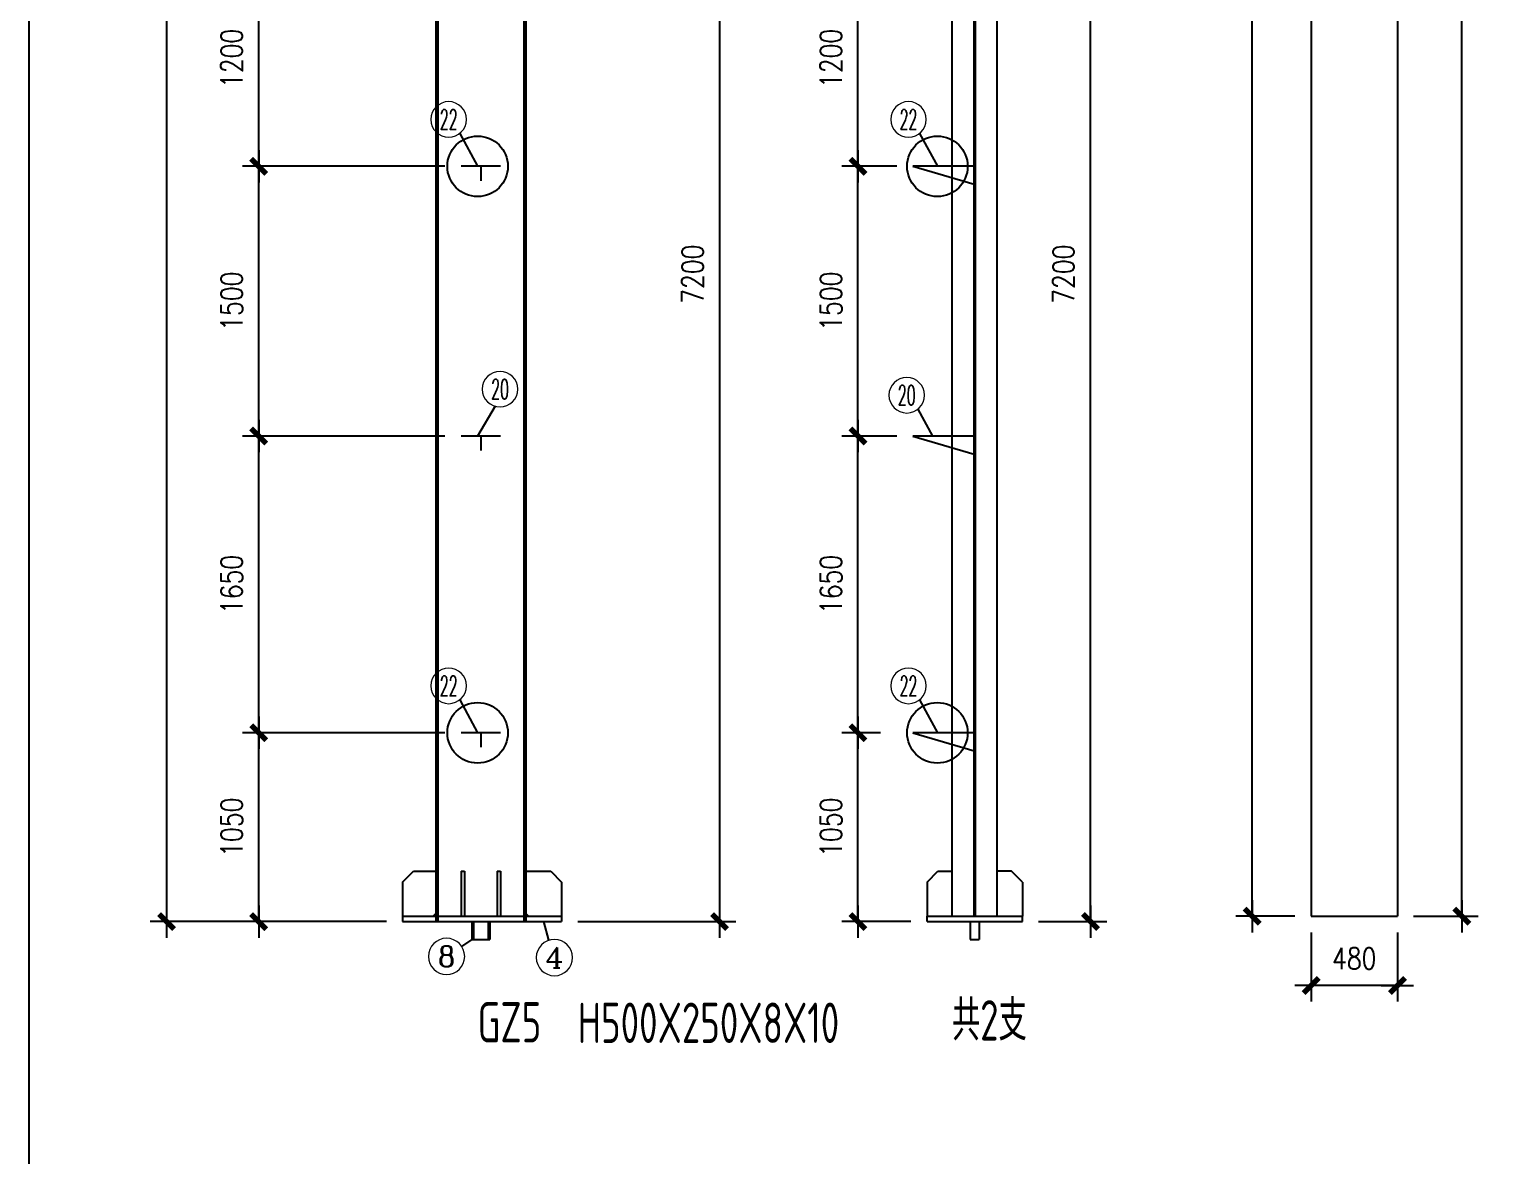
# Model space of a CAD drawing. Header units: millimetres. Extents: x 2451220 to 4527627, y -5186613 to -1639140.
# Drawn here: x 2483553 to 2491681, y -1763030 to -1756765 of the extents above; entities that cross this region are included whole.
import ezdxf
from ezdxf.enums import TextEntityAlignment as Align

# ---------------------------------------------------------------- set-up
doc = ezdxf.new("R2010")
doc.units = ezdxf.units.MM
doc.header["$LTSCALE"] = 1000
doc.header["$PDMODE"] = 34
doc.layers.add('钢架', color=7, linetype='Continuous', lineweight=25)
doc.styles.add('COMPLEX', font='COMPLEX')
doc.styles.add('DIM_FONT', font='simplex.shx', dxfattribs={"width": 0.8, "bigfont": 'hztxt.shx'})
doc.styles.add('TSSD_Label', font='Tssdeng.shx', dxfattribs={"width": 0.7, "bigfont": 'hztxt.shx'})
doc.dimstyles.new('WGH(1)', dxfattribs={"dimscale": 1.2, "dimtxt": 100, "dimasz": 0.5, "dimexe": 75, "dimexo": 75, "dimgap": 75, "dimtad": 1, "dimdec": 0, "dimzin": 0, "dimdsep": 46, "dimtxsty": 'DIM_FONT', "dimblk1": '_DIMX', "dimblk2": '_DIMX', "dimsah": 1, "dimcen": 0.09, "dimclrd": 3, "dimclre": 3, "dimclrt": 7, "dimadec": 0, "dimazin": 0, "dimtfac": 1, "dimtdec": 0, "dimtix": 1, "dimtmove": 2, "dimatfit": 3, "dimldrblk": '_DIMX', "dimfxl": 1, "dimtolj": 1, "dimtzin": 0, "dimarcsym": 0})

# ---------------------------------------------------------------- blocks, each defined once
blk = doc.blocks.new('轴线标号')
at = {"lineweight": 13}
blk.add_circle((0, 0), 0.5, dxfattribs=at)
at = {"layer": '钢架', "lineweight": 13, "style": 'COMPLEX', "width": 1.041667}
blk.add_attdef('A', text='', height=0.56, dxfattribs=at).set_placement((-0.25, -0.28), (0.25, -0.28), align=Align.FIT)
blk = doc.blocks.new('_DIMX')
blk.add_line((-150, 0), (150, 0))
at = {"const_width": 50}
blk.add_lwpolyline([(-70, -70), (70, 70)], dxfattribs=at)
blk = doc.blocks.new('*D2114')
at = {"color": 3, "lineweight": -2}
for p, q in [((2486926.3, -1754527.4), (2487482.1, -1754527.4)), ((2487392.1, -1754528), (2487392.1, -1761726.8)), ((2486603.3, -1761727.4), (2487482.1, -1761727.4))]:
    blk.add_line(p, q, dxfattribs=at)
at = {"layer": 'Defpoints', "color": 0}
for p in [(2486836.3, -1754527.4), (2486513.3, -1761727.4), (2487392.1, -1761727.4)]:
    blk.add_point(p, dxfattribs=at)
at = {"color": 3, "lineweight": -2, "xscale": 0.6, "yscale": 0.6, "zscale": 0.6}
for p, rotation in [((2487392.1, -1754527.4), 90), ((2487392.1, -1761727.4), 270)]:
    blk.add_blockref('_DIMX', p, dxfattribs=dict(at, rotation=rotation))
at = {"color": 7, "insert": (2487242.1, -1758127.4), "char_height": 120, "attachment_point": 5, "rotation": 90, "style": 'DIM_FONT'}
blk.add_mtext('\\A1;7200', dxfattribs=at)
blk = doc.blocks.new('*D2115')
at = {"color": 3, "lineweight": -2}
for p, q in [((2485864.3, -1760677.4), (2484738.9, -1760677.4)), ((2484828.9, -1761726.8), (2484828.9, -1760678)), ((2485539.3, -1761727.4), (2484738.9, -1761727.4))]:
    blk.add_line(p, q, dxfattribs=at)
at = {"layer": 'Defpoints', "color": 0}
for p in [(2484828.9, -1760677.4), (2485954.3, -1760677.4), (2485629.3, -1761727.4)]:
    blk.add_point(p, dxfattribs=at)
at = {"color": 3, "lineweight": -2, "xscale": 0.6, "yscale": 0.6, "zscale": 0.6}
for p, rotation in [((2484828.9, -1760677.4), 90), ((2484828.9, -1761727.4), 270)]:
    blk.add_blockref('_DIMX', p, dxfattribs=dict(at, rotation=rotation))
at = {"color": 7, "insert": (2484678.9, -1761202.4), "char_height": 120, "attachment_point": 5, "rotation": 90, "style": 'DIM_FONT'}
blk.add_mtext('\\A1;1050', dxfattribs=at)
blk = doc.blocks.new('*D2116')
at = {"color": 3, "lineweight": -2}
for p, q in [((2485864.3, -1759027.4), (2484738.9, -1759027.4)), ((2484828.9, -1760676.8), (2484828.9, -1759028)), ((2485864.3, -1760677.4), (2484738.9, -1760677.4))]:
    blk.add_line(p, q, dxfattribs=at)
at = {"layer": 'Defpoints', "color": 0}
for p in [(2484828.9, -1759027.4), (2485954.3, -1759027.4), (2485954.3, -1760677.4)]:
    blk.add_point(p, dxfattribs=at)
at = {"color": 3, "lineweight": -2, "xscale": 0.6, "yscale": 0.6, "zscale": 0.6}
for p, rotation in [((2484828.9, -1759027.4), 90), ((2484828.9, -1760677.4), 270)]:
    blk.add_blockref('_DIMX', p, dxfattribs=dict(at, rotation=rotation))
at = {"color": 7, "insert": (2484678.9, -1759852.4), "char_height": 120, "attachment_point": 5, "rotation": 90, "style": 'DIM_FONT'}
blk.add_mtext('\\A1;1650', dxfattribs=at)
blk = doc.blocks.new('*D2117')
at = {"color": 3, "lineweight": -2}
for p, q in [((2485864.3, -1757527.4), (2484738.9, -1757527.4)), ((2484828.9, -1759026.8), (2484828.9, -1757528)), ((2485864.3, -1759027.4), (2484738.9, -1759027.4))]:
    blk.add_line(p, q, dxfattribs=at)
at = {"layer": 'Defpoints', "color": 0}
for p in [(2484828.9, -1757527.4), (2485954.3, -1757527.4), (2485954.3, -1759027.4)]:
    blk.add_point(p, dxfattribs=at)
at = {"color": 3, "lineweight": -2, "xscale": 0.6, "yscale": 0.6, "zscale": 0.6}
for p, rotation in [((2484828.9, -1757527.4), 90), ((2484828.9, -1759027.4), 270)]:
    blk.add_blockref('_DIMX', p, dxfattribs=dict(at, rotation=rotation))
at = {"color": 7, "insert": (2484678.9, -1758277.4), "char_height": 120, "attachment_point": 5, "rotation": 90, "style": 'DIM_FONT'}
blk.add_mtext('\\A1;1500', dxfattribs=at)
blk = doc.blocks.new('*D2118')
at = {"color": 3, "lineweight": -2}
for p, q in [((2485864.3, -1756327.4), (2484738.9, -1756327.4)), ((2484828.9, -1757526.8), (2484828.9, -1756328)), ((2485864.3, -1757527.4), (2484738.9, -1757527.4))]:
    blk.add_line(p, q, dxfattribs=at)
at = {"layer": 'Defpoints', "color": 0}
for p in [(2484828.9, -1756327.4), (2485954.3, -1756327.4), (2485954.3, -1757527.4)]:
    blk.add_point(p, dxfattribs=at)
at = {"color": 3, "lineweight": -2, "xscale": 0.6, "yscale": 0.6, "zscale": 0.6}
for p, rotation in [((2484828.9, -1756327.4), 90), ((2484828.9, -1757527.4), 270)]:
    blk.add_blockref('_DIMX', p, dxfattribs=dict(at, rotation=rotation))
at = {"color": 7, "insert": (2484678.9, -1756927.4), "char_height": 120, "attachment_point": 5, "rotation": 90, "style": 'DIM_FONT'}
blk.add_mtext('\\A1;1200', dxfattribs=at)
blk = doc.blocks.new('*D465')
at = {"color": 3, "lineweight": -2}
for p, q in [((2485100.1, -1750977.4), (2484226.2, -1750977.4)), ((2484316.2, -1750978), (2484316.2, -1761726.8)), ((2485100.1, -1761727.4), (2484226.2, -1761727.4))]:
    blk.add_line(p, q, dxfattribs=at)
at = {"layer": 'Defpoints', "color": 0}
for p in [(2485190.1, -1750977.4), (2484316.2, -1761727.4), (2485190.1, -1761727.4)]:
    blk.add_point(p, dxfattribs=at)
at = {"color": 3, "lineweight": -2, "xscale": 0.6, "yscale": 0.6, "zscale": 0.6}
for p, rotation in [((2484316.2, -1750977.4), 90), ((2484316.2, -1761727.4), 270)]:
    blk.add_blockref('_DIMX', p, dxfattribs=dict(at, rotation=rotation))
at = {"color": 7, "insert": (2484166.2, -1756352.4), "char_height": 120, "attachment_point": 5, "rotation": 90, "style": 'DIM_FONT'}
blk.add_mtext('\\A1;10750', dxfattribs=at)
blk = doc.blocks.new('*D2126')
at = {"color": 3, "lineweight": -2}
for p, q in [((2489026.4, -1754527.4), (2489545, -1754527.4)), ((2489455, -1761726.8), (2489455, -1754528)), ((2489166.4, -1761727.4), (2489545, -1761727.4))]:
    blk.add_line(p, q, dxfattribs=at)
at = {"layer": 'Defpoints', "color": 0}
for p in [(2488936.4, -1754527.4), (2489455, -1754527.4), (2489076.4, -1761727.4)]:
    blk.add_point(p, dxfattribs=at)
at = {"color": 3, "lineweight": -2, "xscale": 0.6, "yscale": 0.6, "zscale": 0.6}
for p, rotation in [((2489455, -1754527.4), 90), ((2489455, -1761727.4), 270)]:
    blk.add_blockref('_DIMX', p, dxfattribs=dict(at, rotation=rotation))
at = {"color": 7, "insert": (2489305, -1758127.4), "char_height": 120, "attachment_point": 5, "rotation": 90, "style": 'DIM_FONT'}
blk.add_mtext('\\A1;7200', dxfattribs=at)
blk = doc.blocks.new('*D2128')
at = {"color": 3, "lineweight": -2}
for p, q in [((2488287.4, -1760677.4), (2488071.7, -1760677.4)), ((2488161.7, -1761726.8), (2488161.7, -1760678)), ((2488456.4, -1761727.4), (2488071.7, -1761727.4))]:
    blk.add_line(p, q, dxfattribs=at)
at = {"layer": 'Defpoints', "color": 0}
for p in [(2488161.7, -1760677.4), (2488377.4, -1760677.4), (2488546.4, -1761727.4)]:
    blk.add_point(p, dxfattribs=at)
at = {"color": 3, "lineweight": -2, "xscale": 0.6, "yscale": 0.6, "zscale": 0.6}
for p, rotation in [((2488161.7, -1760677.4), 90), ((2488161.7, -1761727.4), 270)]:
    blk.add_blockref('_DIMX', p, dxfattribs=dict(at, rotation=rotation))
at = {"color": 7, "insert": (2488011.7, -1761202.4), "char_height": 120, "attachment_point": 5, "rotation": 90, "style": 'DIM_FONT'}
blk.add_mtext('\\A1;1050', dxfattribs=at)
blk = doc.blocks.new('*D2129')
at = {"color": 3, "lineweight": -2}
for p, q in [((2488377.4, -1756327.4), (2488071.7, -1756327.4)), ((2488161.7, -1757526.8), (2488161.7, -1756328)), ((2488377.4, -1757527.4), (2488071.7, -1757527.4))]:
    blk.add_line(p, q, dxfattribs=at)
at = {"layer": 'Defpoints', "color": 0}
for p in [(2488161.7, -1756327.4), (2488467.4, -1756327.4), (2488467.4, -1757527.4)]:
    blk.add_point(p, dxfattribs=at)
at = {"color": 3, "lineweight": -2, "xscale": 0.6, "yscale": 0.6, "zscale": 0.6}
for p, rotation in [((2488161.7, -1756327.4), 90), ((2488161.7, -1757527.4), 270)]:
    blk.add_blockref('_DIMX', p, dxfattribs=dict(at, rotation=rotation))
at = {"color": 7, "insert": (2488011.7, -1756927.4), "char_height": 120, "attachment_point": 5, "rotation": 90, "style": 'DIM_FONT'}
blk.add_mtext('\\A1;1200', dxfattribs=at)
blk = doc.blocks.new('*D2134')
at = {"color": 3, "lineweight": -2}
for p, q in [((2490681.8, -1761787.4), (2490681.8, -1762172.6)), ((2491161.8, -1761787.4), (2491161.8, -1762172.6)), ((2491161.2, -1762082.6), (2490682.4, -1762082.6))]:
    blk.add_line(p, q, dxfattribs=at)
at = {"layer": 'Defpoints', "color": 0}
for p in [(2490681.8, -1761697.4), (2491161.8, -1761697.4), (2490681.8, -1762082.6)]:
    blk.add_point(p, dxfattribs=at)
at = {"color": 3, "lineweight": -2, "xscale": 0.6, "yscale": 0.6, "zscale": 0.6, "rotation": 180}
blk.add_blockref('_DIMX', (2490681.8, -1762082.6), dxfattribs=at)
at = {"color": 3, "lineweight": -2, "xscale": 0.6, "yscale": 0.6, "zscale": 0.6}
blk.add_blockref('_DIMX', (2491161.8, -1762082.6), dxfattribs=at)
at = {"color": 7, "insert": (2490921.8, -1761932.6), "char_height": 120, "attachment_point": 5, "style": 'DIM_FONT'}
blk.add_mtext('\\A1;480', dxfattribs=at)
blk = doc.blocks.new('*D2135')
at = {"color": 3, "lineweight": -2}
for p, q in [((2490591.8, -1750995.4), (2490264, -1750995.4)), ((2490354, -1761696.8), (2490354, -1750996)), ((2490591.8, -1761697.4), (2490264, -1761697.4))]:
    blk.add_line(p, q, dxfattribs=at)
at = {"layer": 'Defpoints', "color": 0}
for p in [(2490354, -1750995.4), (2490681.8, -1750995.4), (2490681.8, -1761697.4)]:
    blk.add_point(p, dxfattribs=at)
at = {"color": 3, "lineweight": -2, "xscale": 0.6, "yscale": 0.6, "zscale": 0.6}
for p, rotation in [((2490354, -1750995.4), 90), ((2490354, -1761697.4), 270)]:
    blk.add_blockref('_DIMX', p, dxfattribs=dict(at, rotation=rotation))
at = {"color": 7, "insert": (2490204, -1756346.4), "char_height": 120, "attachment_point": 5, "rotation": 90, "style": 'DIM_FONT'}
blk.add_mtext('\\A1;10702', dxfattribs=at)
blk = doc.blocks.new('*D2136')
at = {"color": 3, "lineweight": -2}
for p, q in [((2491251.8, -1750995.4), (2491610.3, -1750995.4)), ((2491520.3, -1761696.8), (2491520.3, -1750996)), ((2491251.8, -1761697.4), (2491610.3, -1761697.4))]:
    blk.add_line(p, q, dxfattribs=at)
at = {"layer": 'Defpoints', "color": 0}
for p in [(2491161.8, -1750995.4), (2491520.3, -1750995.4), (2491161.8, -1761697.4)]:
    blk.add_point(p, dxfattribs=at)
at = {"color": 3, "lineweight": -2, "xscale": 0.6, "yscale": 0.6, "zscale": 0.6}
for p, rotation in [((2491520.3, -1750995.4), 90), ((2491520.3, -1761697.4), 270)]:
    blk.add_blockref('_DIMX', p, dxfattribs=dict(at, rotation=rotation))
at = {"color": 7, "insert": (2491370.3, -1756346.4), "char_height": 120, "attachment_point": 5, "rotation": 90, "style": 'DIM_FONT'}
blk.add_mtext('\\A1;10702', dxfattribs=at)
blk = doc.blocks.new('*D2170')
at = {"color": 3, "lineweight": -2}
for p, q in [((2488377.4, -1759027.4), (2488071.7, -1759027.4)), ((2488161.7, -1760676.8), (2488161.7, -1759028)), ((2488197.4, -1760677.4), (2488071.7, -1760677.4))]:
    blk.add_line(p, q, dxfattribs=at)
at = {"layer": 'Defpoints', "color": 0}
for p in [(2488161.7, -1759027.4), (2488467.4, -1759027.4), (2488287.4, -1760677.4)]:
    blk.add_point(p, dxfattribs=at)
at = {"color": 3, "lineweight": -2, "xscale": 0.6, "yscale": 0.6, "zscale": 0.6}
for p, rotation in [((2488161.7, -1759027.4), 90), ((2488161.7, -1760677.4), 270)]:
    blk.add_blockref('_DIMX', p, dxfattribs=dict(at, rotation=rotation))
at = {"color": 7, "insert": (2488011.7, -1759852.4), "char_height": 120, "attachment_point": 5, "rotation": 90, "style": 'DIM_FONT'}
blk.add_mtext('\\A1;1650', dxfattribs=at)
blk = doc.blocks.new('*D2171')
at = {"color": 3, "lineweight": -2}
for p, q in [((2488377.4, -1757527.4), (2488071.7, -1757527.4)), ((2488161.7, -1759026.8), (2488161.7, -1757528)), ((2488377.4, -1759027.4), (2488071.7, -1759027.4))]:
    blk.add_line(p, q, dxfattribs=at)
at = {"layer": 'Defpoints', "color": 0}
for p in [(2488161.7, -1757527.4), (2488467.4, -1757527.4), (2488467.4, -1759027.4)]:
    blk.add_point(p, dxfattribs=at)
at = {"color": 3, "lineweight": -2, "xscale": 0.6, "yscale": 0.6, "zscale": 0.6}
for p, rotation in [((2488161.7, -1757527.4), 90), ((2488161.7, -1759027.4), 270)]:
    blk.add_blockref('_DIMX', p, dxfattribs=dict(at, rotation=rotation))
at = {"color": 7, "insert": (2488011.7, -1758277.4), "char_height": 120, "attachment_point": 5, "rotation": 90, "style": 'DIM_FONT'}
blk.add_mtext('\\A1;1500', dxfattribs=at)

msp = doc.modelspace()

# ---------------------------------------------------------------- linework, layer by layer
for p, q in [((2485814.3, -1750995.4), (2485814.3, -1761727.4)), ((2485824.3, -1750995.4), (2485824.3, -1761727.4)), ((2486304.3, -1750995.4), (2486304.3, -1761727.4)), ((2486314.3, -1750995.4), (2486314.3, -1761727.4)), ((2488686.4, -1761697.4), (2488686.4, -1750977.4)), ((2488807.4, -1761697.4), (2488807.4, -1750977.4)), ((2488811.4, -1761697.4), (2488811.4, -1750977.4)), ((2488815.4, -1761697.4), (2488815.4, -1750977.4)), ((2488936.4, -1761697.4), (2488936.4, -1750977.4)), ((2490681.8, -1750995.4), (2490681.8, -1761697.4)), ((2491161.8, -1750995.4), (2491161.8, -1761697.4)), ((2485947, -1757344.1), (2486046.4, -1757527.4)), ((2488504.1, -1757344.1), (2488603.5, -1757527.4)), ((2486174.3, -1757527.4), (2485954.3, -1757527.4)), ((2486064.3, -1757527.4), (2486064.3, -1757607.4)), ((2488807.4, -1757527.4), (2488467.4, -1757527.4)), ((2488467.4, -1757527.4), (2488807.4, -1757627.4)), ((2486144.7, -1758861.9), (2486046.4, -1759027.4)), ((2488494.6, -1758877.9), (2488575.6, -1759027.4)), ((2486174.3, -1759027.4), (2485954.3, -1759027.4)), ((2486064.3, -1759027.4), (2486064.3, -1759107.4)), ((2488807.4, -1759027.4), (2488467.4, -1759027.4)), ((2488467.4, -1759027.4), (2488807.4, -1759127.4)), ((2485947, -1760494.1), (2486046.4, -1760677.4)), ((2488504.1, -1760494.1), (2488603.5, -1760677.4)), ((2486174.3, -1760677.4), (2485954.3, -1760677.4)), ((2486064.3, -1760677.4), (2486064.3, -1760757.4)), ((2488807.4, -1760677.4), (2488467.4, -1760677.4)), ((2488467.4, -1760677.4), (2488807.4, -1760777.4)), ((2485629.3, -1761507.4), (2485689.3, -1761447.4)), ((2485629.3, -1761507.4), (2485629.3, -1761697.4)), ((2485689.3, -1761447.4), (2485824.3, -1761447.4)), ((2485954.3, -1761447.4), (2485954.3, -1761697.4)), ((2485954.3, -1761447.4), (2485974.3, -1761447.4)), ((2485974.3, -1761447.4), (2485974.3, -1761697.4)), ((2486154.3, -1761447.4), (2486154.3, -1761697.4)), ((2486154.3, -1761447.4), (2486174.3, -1761447.4)), ((2486174.3, -1761447.4), (2486174.3, -1761697.4)), ((2486304.3, -1761447.4), (2486453.3, -1761447.4)), ((2486453.3, -1761447.4), (2486513.3, -1761507.4)), ((2486513.3, -1761507.4), (2486513.3, -1761697.4)), ((2488546.4, -1761507.4), (2488606.4, -1761447.4)), ((2488546.4, -1761507.4), (2488546.4, -1761697.4)), ((2488606.4, -1761447.4), (2488686.4, -1761447.4)), ((2489016.4, -1761447.4), (2488936.4, -1761447.4)), ((2489076.4, -1761507.4), (2489016.4, -1761447.4)), ((2489076.4, -1761507.4), (2489076.4, -1761697.4)), ((2485799.3, -1761697.4), (2485814.3, -1761682.4)), ((2486329.3, -1761697.4), (2486314.3, -1761682.4)), ((2485629.3, -1761697.4), (2485629.3, -1761727.4)), ((2485629.3, -1761697.4), (2486513.3, -1761697.4)), ((2485629.3, -1761727.4), (2486513.3, -1761727.4)), ((2485764.3, -1761697.4), (2486364.3, -1761697.4)), ((2485764.3, -1761727.4), (2486364.3, -1761727.4)), ((2485814.3, -1761697.4), (2486328.3, -1761697.4)), ((2485814.3, -1761697.4), (2486328.3, -1761697.4)), ((2485814.3, -1761727.4), (2486328.3, -1761727.4)), ((2485814.3, -1761727.4), (2486328.3, -1761727.4)), ((2486014.3, -1761727.4), (2486014.3, -1761827.4)), ((2486014.3, -1761727.4), (2486114.3, -1761727.4)), ((2486014.3, -1761727.4), (2486014.3, -1761827.4)), ((2486024.3, -1761727.4), (2486024.3, -1761827.4)), ((2486024.3, -1761727.4), (2486024.3, -1761827.4)), ((2486104.3, -1761727.4), (2486104.3, -1761827.4)), ((2486104.3, -1761727.4), (2486104.3, -1761827.4)), ((2486114.3, -1761727.4), (2486114.3, -1761827.4)), ((2486114.3, -1761727.4), (2486114.3, -1761827.4)), ((2486443.1, -1761831.3), (2486414.7, -1761727.4)), ((2486513.3, -1761697.4), (2486513.3, -1761727.4)), ((2488546.4, -1761727.4), (2488546.4, -1761697.4)), ((2488546.4, -1761697.4), (2489076.4, -1761697.4)), ((2488546.4, -1761727.4), (2489076.4, -1761727.4)), ((2488786.4, -1761727.4), (2488786.4, -1761827.4)), ((2488836.4, -1761727.4), (2488836.4, -1761827.4)), ((2489076.4, -1761727.4), (2489076.4, -1761697.4)), ((2489076.4, -1761727.4), (2489076.4, -1761697.4)), ((2490681.8, -1761697.4), (2491161.8, -1761697.4)), ((2490681.8, -1761697.4), (2491161.8, -1761697.4)), ((2490681.8, -1761697.4), (2491161.8, -1761697.4)), ((2490681.8, -1761697.4), (2491161.8, -1761697.4)), ((2486014.3, -1761827.4), (2485957.6, -1761865.1)), ((2486014.3, -1761827.4), (2486114.3, -1761827.4)), ((2486014.3, -1761827.4), (2486114.3, -1761827.4)), ((2488786.4, -1761827.4), (2488836.4, -1761827.4))]:
    msp.add_line(p, q)
msp.add_lwpolyline([(2499972, -1763085.3), (2483552.7, -1763085.3), (2483552.7, -1750128.4), (2499972, -1750128.4)], close=True)
for centre in [(2486046.4, -1757527.4), (2488603.5, -1757527.4), (2486046.4, -1760677.4), (2488603.5, -1760677.4)]:
    msp.add_circle(centre, 168.3)

# ---------------------------------------------------------------- block references
ref = msp.add_blockref('轴线标号', (2485885.6, -1757266.6), dxfattribs=dict(xscale=-197.7854466270655, yscale=197.7854466270655, zscale=197.7854466273605))
ref.add_attrib('A', '22', dxfattribs={"layer": '钢架', "lineweight": 13, "height": 110.76, "style": 'COMPLEX', "width": 0.551471}).set_placement((2485836.1, -1757322), (2485935, -1757322), align=Align.FIT)
ref = msp.add_blockref('轴线标号', (2488442.7, -1757266.6), dxfattribs=dict(xscale=-197.7854466270655, yscale=197.7854466270655, zscale=197.7854466273605))
ref.add_attrib('A', '22', dxfattribs={"layer": '钢架', "lineweight": 13, "height": 110.76, "style": 'COMPLEX', "width": 0.551471}).set_placement((2488393.2, -1757322), (2488492.1, -1757322), align=Align.FIT)
ref = msp.add_blockref('轴线标号', (2486171, -1758766.6), dxfattribs=dict(xscale=-197.7854466270655, yscale=197.7854466270655, zscale=197.7854466273605))
ref.add_attrib('A', '20', dxfattribs={"layer": '钢架', "lineweight": 13, "height": 110.76, "style": 'COMPLEX', "width": 0.551471}).set_placement((2486121.6, -1758822), (2486220.5, -1758822), align=Align.FIT)
ref = msp.add_blockref('轴线标号', (2488433.1, -1758800.4), dxfattribs=dict(xscale=-197.7854466270655, yscale=197.7854466270655, zscale=197.7854466273605))
ref.add_attrib('A', '20', dxfattribs={"layer": '钢架', "lineweight": 13, "height": 110.76, "style": 'COMPLEX', "width": 0.551471}).set_placement((2488383.7, -1758855.8), (2488482.6, -1758855.8), align=Align.FIT)
ref = msp.add_blockref('轴线标号', (2485885.6, -1760416.6), dxfattribs=dict(xscale=-197.7854466270655, yscale=197.7854466270655, zscale=197.7854466273605))
ref.add_attrib('A', '22', dxfattribs={"layer": '钢架', "lineweight": 13, "height": 110.76, "style": 'COMPLEX', "width": 0.551471}).set_placement((2485836.1, -1760472), (2485935, -1760472), align=Align.FIT)
ref = msp.add_blockref('轴线标号', (2488442.7, -1760416.6), dxfattribs=dict(xscale=-197.7854466270655, yscale=197.7854466270655, zscale=197.7854466273605))
ref.add_attrib('A', '22', dxfattribs={"layer": '钢架', "lineweight": 13, "height": 110.76, "style": 'COMPLEX', "width": 0.551471}).set_placement((2488393.2, -1760472), (2488492.1, -1760472), align=Align.FIT)
ref = msp.add_blockref('轴线标号', (2485873.7, -1761921.1), dxfattribs=dict(xscale=-201.8218843135983, yscale=201.8218843135983, zscale=201.8218843136332))
ref.add_attrib('A', '8', dxfattribs={"layer": '钢架', "lineweight": 13, "height": 113, "style": 'COMPLEX', "width": 1.339286}).set_placement((2485823.2, -1761977.6), (2485924.1, -1761977.6), align=Align.FIT)
ref = msp.add_blockref('轴线标号', (2486473.5, -1761927.5), dxfattribs=dict(xscale=-201.8218843135983, yscale=201.8218843135983, zscale=201.8218843136332))
ref.add_attrib('A', '4', dxfattribs={"layer": '钢架', "lineweight": 13, "height": 113, "style": 'COMPLEX', "width": 1.171875}).set_placement((2486423, -1761984), (2486524, -1761984), align=Align.FIT)

# ---------------------------------------------------------------- texts
at = {"color": 0, "style": 'TSSD_Label', "width": 0.7}
for s, height, p in [('共2支', 224.35, (2488684.2, -1762388.8)), ('GZ5', 224.35, (2486046.1, -1762399.2)), ('H500X250X8X10', 224.347, (2486603.2, -1762402.3))]:
    msp.add_text(s, height=height, dxfattribs=at).set_placement(p)

# ---------------------------------------------------------------- dimensions: what is measured, and where the dimension line sits
for base, p1, p2, picture, middle in [((2484316.2, -1761727.4), (2485190.1, -1750977.4), (2485190.1, -1761727.4), '*D465', (2484166.2, -1756352.4)), ((2490354, -1750995.4), (2490681.8, -1761697.4), (2490681.8, -1750995.4), '*D2135', (2490204, -1756346.4)), ((2491520.3, -1750995.4), (2491161.8, -1761697.4), (2491161.8, -1750995.4), '*D2136', (2491370.3, -1756346.4)), ((2487392.1, -1761727.4), (2486836.3, -1754527.4), (2486513.3, -1761727.4), '*D2114', (2487242.1, -1758127.4)), ((2489455, -1754527.4), (2489076.4, -1761727.4), (2488936.4, -1754527.4), '*D2126', (2489305, -1758127.4)), ((2484828.9, -1756327.4), (2485954.3, -1757527.4), (2485954.3, -1756327.4), '*D2118', (2484678.9, -1756927.4)), ((2488161.7, -1756327.4), (2488467.4, -1757527.4), (2488467.4, -1756327.4), '*D2129', (2488011.7, -1756927.4)), ((2484828.9, -1757527.4), (2485954.3, -1759027.4), (2485954.3, -1757527.4), '*D2117', (2484678.9, -1758277.4)), ((2488161.7, -1757527.4), (2488467.4, -1759027.4), (2488467.4, -1757527.4), '*D2171', (2488011.7, -1758277.4)), ((2484828.9, -1759027.4), (2485954.3, -1760677.4), (2485954.3, -1759027.4), '*D2116', (2484678.9, -1759852.4)), ((2488161.7, -1759027.4), (2488287.4, -1760677.4), (2488467.4, -1759027.4), '*D2170', (2488011.7, -1759852.4)), ((2484828.9, -1760677.4), (2485629.3, -1761727.4), (2485954.3, -1760677.4), '*D2115', (2484678.9, -1761202.4)), ((2488161.7, -1760677.4), (2488546.4, -1761727.4), (2488377.4, -1760677.4), '*D2128', (2488011.7, -1761202.4))]:
    dim = msp.add_linear_dim(base=base, p1=p1, p2=p2, angle=90, dimstyle='WGH(1)')
    dim.commit()
    dim.dimension.update_dxf_attribs({"geometry": picture, "text_midpoint": middle})
dim = msp.add_linear_dim(base=(2490681.8, -1762082.6), p1=(2491161.8, -1761697.4), p2=(2490681.8, -1761697.4), dimstyle='WGH(1)')
dim.commit()
dim.dimension.update_dxf_attribs({"geometry": '*D2134', "text_midpoint": (2490921.8, -1761932.6)})

doc.saveas('drawing.dxf')
